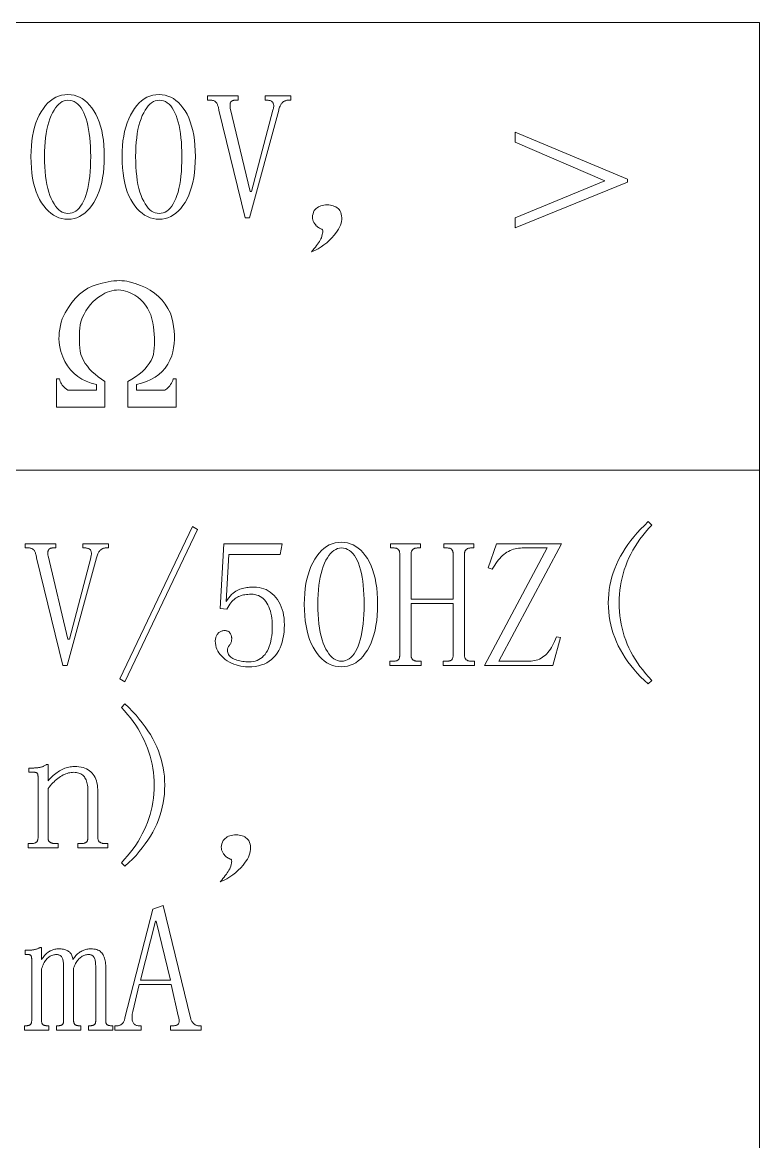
# Model space of a CAD drawing. Extents: x 1 to 297, y 1 to 210.
# Drawn here: x 210.45 to 219.32, y 43.04 to 56.51 of the extents above; entities that cross this region are included whole.
import ezdxf

# ---------------------------------------------------------------- set-up
doc = ezdxf.new("R2010")
doc.units = 0

msp = doc.modelspace()

# ---------------------------------------------------------------- linework, layer by layer
at = {"color": 7, "lineweight": 13}
for p, q in [((1.306, 56.508), (219.321, 56.508)), ((219.321, 56.508), (219.321, 29.565)), ((1.306, 51.119), (219.321, 51.119))]:
    msp.add_line(p, q, dxfattribs=at)
for points in [[(210.995, 54.139), (210.958, 54.141), (210.922, 54.147), (210.887, 54.157), (210.854, 54.171), (210.821, 54.188), (210.79, 54.21), (210.76, 54.236), (210.731, 54.265), (210.704, 54.299), (210.678, 54.336), (210.653, 54.377), (210.631, 54.422), (210.612, 54.469), (210.595, 54.52), (210.581, 54.574), (210.57, 54.631), (210.561, 54.692), (210.554, 54.756), (210.55, 54.823), (210.549, 54.893), (210.55, 54.959), (210.554, 55.022), (210.56, 55.082), (210.569, 55.14), (210.58, 55.196), (210.594, 55.248), (210.61, 55.298), (210.629, 55.346), (210.65, 55.391), (210.673, 55.433), (210.699, 55.473), (210.726, 55.507), (210.754, 55.538), (210.784, 55.565), (210.816, 55.588), (210.849, 55.606), (210.883, 55.621), (210.919, 55.631), (210.956, 55.637), (210.995, 55.639), (211.032, 55.637), (211.068, 55.631), (211.102, 55.621), (211.135, 55.608), (211.167, 55.59), (211.198, 55.568), (211.227, 55.543), (211.255, 55.513), (211.282, 55.479), (211.308, 55.442), (211.331, 55.401), (211.352, 55.357), (211.371, 55.31), (211.387, 55.26), (211.401, 55.206), (211.412, 55.15), (211.421, 55.09), (211.427, 55.028), (211.431, 54.962), (211.432, 54.893), (211.431, 54.825), (211.427, 54.759), (211.421, 54.696), (211.412, 54.636), (211.401, 54.58), (211.387, 54.526), (211.371, 54.475), (211.352, 54.427), (211.331, 54.382), (211.308, 54.341), (211.282, 54.302), (211.255, 54.268), (211.227, 54.238), (211.198, 54.212), (211.167, 54.19), (211.135, 54.171), (211.102, 54.157), (211.068, 54.147), (211.032, 54.141)], [(212.092, 54.139), (212.055, 54.141), (212.019, 54.147), (211.984, 54.157), (211.951, 54.171), (211.918, 54.188), (211.887, 54.21), (211.857, 54.236), (211.829, 54.265), (211.801, 54.299), (211.775, 54.336), (211.75, 54.377), (211.728, 54.422), (211.709, 54.469), (211.692, 54.52), (211.678, 54.574), (211.667, 54.631), (211.658, 54.692), (211.651, 54.756), (211.647, 54.823), (211.646, 54.893), (211.647, 54.959), (211.651, 55.022), (211.657, 55.082), (211.666, 55.14), (211.677, 55.196), (211.691, 55.248), (211.707, 55.298), (211.726, 55.346), (211.747, 55.391), (211.77, 55.433), (211.796, 55.473), (211.823, 55.507), (211.852, 55.538), (211.882, 55.565), (211.913, 55.588), (211.946, 55.606), (211.98, 55.621), (212.016, 55.631), (212.053, 55.637), (212.092, 55.639), (212.129, 55.637), (212.165, 55.631), (212.199, 55.621), (212.232, 55.608), (212.264, 55.59), (212.295, 55.568), (212.324, 55.543), (212.352, 55.513), (212.379, 55.479), (212.405, 55.442), (212.428, 55.401), (212.449, 55.357), (212.468, 55.31), (212.484, 55.26), (212.498, 55.206), (212.509, 55.15), (212.518, 55.09), (212.524, 55.028), (212.528, 54.962), (212.529, 54.893), (212.528, 54.825), (212.524, 54.759), (212.518, 54.696), (212.509, 54.636), (212.498, 54.58), (212.484, 54.526), (212.468, 54.475), (212.449, 54.427), (212.428, 54.382), (212.405, 54.341), (212.379, 54.302), (212.352, 54.268), (212.324, 54.238), (212.295, 54.212), (212.264, 54.19), (212.232, 54.171), (212.199, 54.157), (212.165, 54.147), (212.129, 54.141)], [(210.995, 55.571), (210.971, 55.569), (210.948, 55.563), (210.926, 55.554), (210.905, 55.541), (210.884, 55.525), (210.865, 55.504), (210.846, 55.48), (210.827, 55.453), (210.81, 55.421), (210.793, 55.386), (210.778, 55.348), (210.764, 55.308), (210.752, 55.265), (210.741, 55.219), (210.732, 55.171), (210.725, 55.12), (210.719, 55.067), (210.715, 55.012), (210.713, 54.954), (210.712, 54.893), (210.713, 54.83), (210.715, 54.769), (210.719, 54.711), (210.725, 54.656), (210.732, 54.604), (210.741, 54.555), (210.752, 54.509), (210.764, 54.466), (210.778, 54.425), (210.793, 54.388), (210.81, 54.354), (210.827, 54.323), (210.846, 54.296), (210.865, 54.273), (210.884, 54.253), (210.905, 54.237), (210.926, 54.224), (210.948, 54.215), (210.971, 54.21), (210.995, 54.208), (211.02, 54.21), (211.044, 54.215), (211.067, 54.224), (211.089, 54.237), (211.109, 54.253), (211.129, 54.273), (211.147, 54.296), (211.165, 54.323), (211.181, 54.354), (211.196, 54.388), (211.21, 54.425), (211.222, 54.466), (211.233, 54.509), (211.243, 54.555), (211.251, 54.604), (211.257, 54.656), (211.262, 54.711), (211.266, 54.769), (211.268, 54.83), (211.269, 54.893), (211.268, 54.954), (211.266, 55.012), (211.263, 55.067), (211.258, 55.12), (211.252, 55.171), (211.244, 55.219), (211.235, 55.265), (211.225, 55.308), (211.214, 55.348), (211.2, 55.386), (211.186, 55.421), (211.17, 55.453), (211.153, 55.48), (211.135, 55.504), (211.115, 55.525), (211.093, 55.541), (211.071, 55.554), (211.047, 55.563), (211.021, 55.569)], [(212.092, 55.571), (212.068, 55.569), (212.045, 55.563), (212.023, 55.554), (212.002, 55.541), (211.982, 55.525), (211.962, 55.504), (211.943, 55.48), (211.925, 55.453), (211.907, 55.421), (211.89, 55.386), (211.875, 55.348), (211.861, 55.308), (211.849, 55.265), (211.838, 55.219), (211.829, 55.171), (211.822, 55.12), (211.816, 55.067), (211.812, 55.012), (211.81, 54.954), (211.809, 54.893), (211.81, 54.83), (211.812, 54.769), (211.816, 54.711), (211.822, 54.656), (211.829, 54.604), (211.838, 54.555), (211.849, 54.509), (211.861, 54.466), (211.875, 54.425), (211.89, 54.388), (211.907, 54.354), (211.925, 54.323), (211.943, 54.296), (211.962, 54.273), (211.982, 54.253), (212.002, 54.237), (212.023, 54.224), (212.045, 54.215), (212.068, 54.21), (212.092, 54.208), (212.117, 54.21), (212.141, 54.215), (212.164, 54.224), (212.186, 54.237), (212.207, 54.253), (212.226, 54.273), (212.245, 54.296), (212.262, 54.323), (212.278, 54.354), (212.293, 54.388), (212.307, 54.425), (212.32, 54.466), (212.33, 54.509), (212.34, 54.555), (212.348, 54.604), (212.355, 54.656), (212.36, 54.711), (212.363, 54.769), (212.365, 54.83), (212.366, 54.893), (212.365, 54.954), (212.363, 55.012), (212.36, 55.067), (212.355, 55.12), (212.349, 55.171), (212.341, 55.219), (212.333, 55.265), (212.322, 55.308), (212.311, 55.348), (212.298, 55.386), (212.283, 55.421), (212.267, 55.453), (212.25, 55.48), (212.232, 55.504), (212.212, 55.525), (212.191, 55.541), (212.168, 55.554), (212.144, 55.563), (212.119, 55.569)], [(213.369, 55.571), (213.369, 55.622), (213.678, 55.622), (213.678, 55.571), (213.643, 55.571), (213.637, 55.57), (213.63, 55.57), (213.623, 55.568), (213.617, 55.566), (213.61, 55.564), (213.604, 55.561), (213.597, 55.558), (213.591, 55.554), (213.585, 55.55), (213.579, 55.545), (213.573, 55.539), (213.568, 55.533), (213.562, 55.526), (213.557, 55.517), (213.552, 55.508), (213.548, 55.499), (213.543, 55.488), (213.539, 55.476), (213.535, 55.464), (213.532, 55.451), (213.18, 54.156), (213.129, 54.156), (212.812, 55.451), (212.81, 55.462), (212.808, 55.473), (212.806, 55.484), (212.803, 55.494), (212.8, 55.503), (212.797, 55.512), (212.794, 55.52), (212.79, 55.527), (212.786, 55.534), (212.782, 55.541), (212.777, 55.546), (212.772, 55.551), (212.767, 55.556), (212.761, 55.56), (212.755, 55.563), (212.748, 55.566), (212.741, 55.568), (212.734, 55.569), (212.726, 55.57), (212.718, 55.571), (212.675, 55.571), (212.675, 55.622), (213.043, 55.622), (213.043, 55.571), (213.009, 55.571), (213.001, 55.57), (212.993, 55.57), (212.986, 55.568), (212.98, 55.566), (212.974, 55.564), (212.968, 55.561), (212.964, 55.558), (212.96, 55.554), (212.956, 55.55), (212.953, 55.545), (212.951, 55.54), (212.949, 55.534), (212.948, 55.528), (212.946, 55.522), (212.946, 55.515), (212.946, 55.508), (212.946, 55.5), (212.946, 55.493), (212.948, 55.485), (212.949, 55.476), (213.189, 54.473), (213.206, 54.473), (213.463, 55.451), (213.466, 55.462), (213.469, 55.473), (213.471, 55.484), (213.472, 55.494), (213.472, 55.503), (213.472, 55.512), (213.471, 55.52), (213.469, 55.527), (213.466, 55.534), (213.463, 55.541), (213.46, 55.546), (213.455, 55.551), (213.45, 55.556), (213.444, 55.56), (213.438, 55.563), (213.43, 55.566), (213.423, 55.568), (213.414, 55.569), (213.405, 55.57), (213.395, 55.571)], [(216.378, 55.185), (217.732, 54.619), (217.732, 54.585), (216.378, 54.036), (216.378, 54.156), (217.458, 54.602), (216.378, 55.065)], [(213.96, 54.242), (213.971, 54.255), (213.983, 54.267), (213.996, 54.277), (214.01, 54.286), (214.025, 54.293), (214.041, 54.3), (214.058, 54.304), (214.076, 54.308), (214.095, 54.31), (214.115, 54.311), (214.135, 54.31), (214.154, 54.308), (214.172, 54.304), (214.189, 54.3), (214.205, 54.293), (214.22, 54.286), (214.234, 54.277), (214.246, 54.267), (214.258, 54.255), (214.269, 54.242), (214.278, 54.221), (214.285, 54.2), (214.289, 54.179), (214.291, 54.157), (214.29, 54.135), (214.288, 54.112), (214.282, 54.09), (214.275, 54.066), (214.264, 54.043), (214.252, 54.019), (214.227, 53.982), (214.2, 53.948), (214.172, 53.915), (214.142, 53.885), (214.11, 53.856), (214.077, 53.83), (214.042, 53.806), (214.005, 53.783), (213.966, 53.763), (213.926, 53.745), (213.943, 53.765), (213.958, 53.785), (213.973, 53.803), (213.987, 53.822), (213.999, 53.839), (214.011, 53.856), (214.021, 53.872), (214.03, 53.887), (214.039, 53.902), (214.046, 53.916), (214.052, 53.936), (214.057, 53.953), (214.061, 53.969), (214.063, 53.982), (214.063, 53.993), (214.063, 54.003), (214.061, 54.01), (214.057, 54.015), (214.052, 54.018), (214.046, 54.019), (214.033, 54.026), (214.021, 54.032), (214.011, 54.038), (214.002, 54.044), (213.995, 54.049), (213.989, 54.054), (213.984, 54.059), (213.98, 54.063), (213.978, 54.067), (213.978, 54.071), (213.965, 54.085), (213.955, 54.099), (213.947, 54.115), (213.942, 54.131), (213.939, 54.148), (213.939, 54.165), (213.94, 54.183), (213.945, 54.202), (213.951, 54.222)], [(211.406, 53.368), (211.443, 53.377), (211.48, 53.385), (211.515, 53.391), (211.549, 53.395), (211.582, 53.398), (211.614, 53.399), (211.645, 53.398), (211.675, 53.395), (211.704, 53.391), (211.732, 53.385), (211.802, 53.366), (211.867, 53.342), (211.928, 53.315), (211.984, 53.283), (212.036, 53.248), (212.084, 53.208), (212.127, 53.164), (212.165, 53.116), (212.199, 53.064), (212.229, 53.008), (212.245, 52.953), (212.257, 52.899), (212.267, 52.846), (212.273, 52.794), (212.276, 52.742), (212.276, 52.691), (212.273, 52.641), (212.267, 52.591), (212.258, 52.542), (212.246, 52.493), (212.223, 52.441), (212.196, 52.392), (212.164, 52.347), (212.128, 52.307), (212.088, 52.271), (212.043, 52.238), (211.993, 52.21), (211.939, 52.186), (211.881, 52.166), (211.818, 52.151), (211.818, 52.082), (212.16, 52.082), (212.174, 52.09), (212.187, 52.098), (212.199, 52.109), (212.21, 52.12), (212.22, 52.133), (212.23, 52.148), (212.24, 52.164), (212.248, 52.181), (212.256, 52.199), (212.263, 52.219), (212.298, 52.219), (212.298, 51.876), (211.715, 51.876), (211.715, 52.185), (211.764, 52.213), (211.809, 52.242), (211.851, 52.272), (211.888, 52.303), (211.92, 52.335), (211.949, 52.368), (211.974, 52.402), (211.995, 52.437), (212.011, 52.473), (212.023, 52.511), (212.029, 52.549), (212.034, 52.588), (212.036, 52.628), (212.037, 52.67), (212.036, 52.712), (212.034, 52.755), (212.029, 52.8), (212.023, 52.845), (212.016, 52.892), (212.006, 52.939), (211.991, 52.986), (211.973, 53.029), (211.951, 53.069), (211.927, 53.106), (211.899, 53.141), (211.868, 53.172), (211.835, 53.2), (211.798, 53.224), (211.758, 53.246), (211.715, 53.265), (211.687, 53.274), (211.66, 53.281), (211.632, 53.285), (211.605, 53.287), (211.578, 53.286), (211.55, 53.283), (211.523, 53.278), (211.495, 53.27), (211.468, 53.26), (211.44, 53.248), (211.401, 53.226), (211.363, 53.201), (211.328, 53.174), (211.295, 53.143), (211.265, 53.111), (211.237, 53.075), (211.211, 53.037), (211.188, 52.995), (211.167, 52.951), (211.149, 52.905), (211.143, 52.867), (211.138, 52.829), (211.135, 52.79), (211.133, 52.751), (211.132, 52.712), (211.133, 52.672), (211.135, 52.632), (211.138, 52.592), (211.143, 52.552), (211.149, 52.511), (211.164, 52.473), (211.183, 52.437), (211.204, 52.402), (211.229, 52.368), (211.256, 52.335), (211.287, 52.303), (211.321, 52.272), (211.357, 52.242), (211.397, 52.213), (211.44, 52.185), (211.44, 51.876), (210.858, 51.876), (210.858, 52.219), (210.892, 52.219), (210.896, 52.202), (210.902, 52.186), (210.908, 52.171), (210.917, 52.156), (210.926, 52.142), (210.937, 52.129), (210.949, 52.116), (210.963, 52.104), (210.978, 52.093), (210.995, 52.082), (211.338, 52.082), (211.338, 52.151), (211.275, 52.167), (211.216, 52.188), (211.162, 52.215), (211.113, 52.247), (211.068, 52.283), (211.027, 52.325), (210.991, 52.373), (210.959, 52.425), (210.932, 52.482), (210.909, 52.545), (210.9, 52.583), (210.893, 52.621), (210.889, 52.66), (210.887, 52.698), (210.888, 52.738), (210.891, 52.777), (210.896, 52.817), (210.904, 52.858), (210.914, 52.898), (210.926, 52.939), (210.962, 53.011), (211, 53.077), (211.041, 53.136), (211.085, 53.189), (211.132, 53.235), (211.181, 53.274), (211.233, 53.308), (211.288, 53.334), (211.346, 53.354)], [(211.68, 48.571), (211.62, 48.605), (212.495, 50.439), (212.555, 50.405)], [(218.023, 50.456), (217.985, 50.415), (217.948, 50.373), (217.914, 50.33), (217.881, 50.287), (217.851, 50.243), (217.822, 50.199), (217.796, 50.154), (217.771, 50.108), (217.748, 50.062), (217.728, 50.015), (217.709, 49.967), (217.692, 49.92), (217.677, 49.872), (217.665, 49.823), (217.654, 49.774), (217.645, 49.724), (217.638, 49.674), (217.633, 49.624), (217.63, 49.573), (217.629, 49.522), (217.63, 49.469), (217.633, 49.417), (217.638, 49.366), (217.645, 49.315), (217.654, 49.265), (217.665, 49.215), (217.677, 49.167), (217.692, 49.119), (217.709, 49.071), (217.728, 49.025), (217.748, 48.979), (217.771, 48.933), (217.796, 48.888), (217.822, 48.844), (217.851, 48.8), (217.881, 48.756), (217.914, 48.713), (217.948, 48.671), (217.985, 48.629), (218.023, 48.588), (217.98, 48.545), (217.934, 48.588), (217.889, 48.632), (217.847, 48.676), (217.808, 48.721), (217.77, 48.767), (217.736, 48.813), (217.703, 48.86), (217.673, 48.907), (217.646, 48.955), (217.62, 49.003), (217.598, 49.053), (217.577, 49.102), (217.559, 49.153), (217.544, 49.204), (217.53, 49.255), (217.52, 49.307), (217.511, 49.36), (217.505, 49.413), (217.502, 49.467), (217.5, 49.522), (217.502, 49.575), (217.505, 49.627), (217.511, 49.68), (217.52, 49.731), (217.53, 49.782), (217.544, 49.833), (217.559, 49.883), (217.577, 49.933), (217.598, 49.983), (217.62, 50.032), (217.646, 50.081), (217.673, 50.129), (217.703, 50.177), (217.736, 50.224), (217.77, 50.271), (217.808, 50.317), (217.847, 50.363), (217.889, 50.409), (217.934, 50.454), (217.98, 50.499)], [(214.286, 48.751), (214.249, 48.753), (214.213, 48.758), (214.178, 48.768), (214.145, 48.782), (214.113, 48.8), (214.081, 48.822), (214.052, 48.847), (214.023, 48.877), (213.995, 48.91), (213.969, 48.948), (213.945, 48.989), (213.923, 49.033), (213.903, 49.081), (213.887, 49.131), (213.873, 49.186), (213.861, 49.243), (213.852, 49.304), (213.846, 49.367), (213.842, 49.434), (213.84, 49.505), (213.842, 49.57), (213.845, 49.633), (213.852, 49.694), (213.86, 49.752), (213.872, 49.807), (213.885, 49.86), (213.901, 49.91), (213.92, 49.957), (213.941, 50.002), (213.965, 50.045), (213.99, 50.084), (214.017, 50.119), (214.046, 50.15), (214.076, 50.177), (214.107, 50.199), (214.14, 50.218), (214.174, 50.232), (214.21, 50.242), (214.247, 50.249), (214.286, 50.251), (214.323, 50.249), (214.359, 50.243), (214.394, 50.233), (214.427, 50.219), (214.459, 50.201), (214.489, 50.18), (214.519, 50.154), (214.547, 50.124), (214.574, 50.091), (214.599, 50.053), (214.623, 50.012), (214.644, 49.968), (214.662, 49.921), (214.679, 49.871), (214.692, 49.818), (214.703, 49.761), (214.712, 49.702), (214.718, 49.639), (214.722, 49.574), (214.723, 49.505), (214.722, 49.436), (214.718, 49.37), (214.712, 49.307), (214.703, 49.248), (214.692, 49.191), (214.679, 49.137), (214.662, 49.086), (214.644, 49.039), (214.623, 48.994), (214.599, 48.952), (214.574, 48.914), (214.547, 48.879), (214.519, 48.849), (214.489, 48.823), (214.459, 48.801), (214.427, 48.783), (214.394, 48.769), (214.359, 48.759), (214.323, 48.753)], [(211.175, 50.182), (211.175, 50.233), (211.483, 50.233), (211.483, 50.182), (211.449, 50.182), (211.442, 50.182), (211.436, 50.181), (211.429, 50.18), (211.422, 50.178), (211.416, 50.176), (211.409, 50.173), (211.403, 50.169), (211.397, 50.166), (211.391, 50.161), (211.385, 50.156), (211.379, 50.151), (211.373, 50.144), (211.368, 50.137), (211.363, 50.129), (211.358, 50.12), (211.353, 50.11), (211.349, 50.099), (211.345, 50.088), (211.341, 50.075), (211.338, 50.062), (210.986, 48.768), (210.935, 48.768), (210.618, 50.062), (210.616, 50.074), (210.614, 50.085), (210.611, 50.095), (210.609, 50.105), (210.606, 50.115), (210.603, 50.123), (210.599, 50.131), (210.596, 50.139), (210.592, 50.146), (210.588, 50.152), (210.583, 50.158), (210.578, 50.163), (210.573, 50.167), (210.567, 50.171), (210.561, 50.174), (210.554, 50.177), (210.547, 50.179), (210.54, 50.181), (210.532, 50.182), (210.523, 50.182), (210.48, 50.182), (210.48, 50.233), (210.849, 50.233), (210.849, 50.182), (210.815, 50.182), (210.806, 50.182), (210.799, 50.181), (210.792, 50.18), (210.785, 50.178), (210.779, 50.176), (210.774, 50.173), (210.769, 50.169), (210.765, 50.166), (210.762, 50.161), (210.759, 50.156), (210.757, 50.151), (210.755, 50.145), (210.753, 50.139), (210.752, 50.133), (210.752, 50.126), (210.751, 50.119), (210.752, 50.112), (210.752, 50.104), (210.753, 50.096), (210.755, 50.088), (210.995, 49.085), (211.012, 49.085), (211.269, 50.062), (211.272, 50.074), (211.275, 50.085), (211.276, 50.095), (211.277, 50.105), (211.278, 50.115), (211.277, 50.123), (211.276, 50.131), (211.275, 50.139), (211.272, 50.146), (211.269, 50.152), (211.265, 50.158), (211.261, 50.163), (211.256, 50.167), (211.25, 50.171), (211.243, 50.174), (211.236, 50.177), (211.228, 50.179), (211.22, 50.181), (211.21, 50.182), (211.2, 50.182)], [(213.232, 49.711), (213.264, 49.709), (213.295, 49.706), (213.324, 49.699), (213.353, 49.691), (213.38, 49.68), (213.406, 49.666), (213.43, 49.65), (213.454, 49.631), (213.476, 49.61), (213.498, 49.586), (213.517, 49.561), (213.535, 49.533), (213.55, 49.504), (213.563, 49.474), (213.575, 49.442), (213.584, 49.408), (213.591, 49.372), (213.596, 49.335), (213.599, 49.297), (213.6, 49.256), (213.599, 49.211), (213.596, 49.167), (213.591, 49.126), (213.583, 49.086), (213.574, 49.048), (213.562, 49.013), (213.548, 48.978), (213.532, 48.946), (213.514, 48.916), (213.493, 48.888), (213.471, 48.862), (213.446, 48.838), (213.419, 48.818), (213.389, 48.8), (213.357, 48.785), (213.323, 48.773), (213.287, 48.763), (213.248, 48.756), (213.207, 48.752), (213.163, 48.751), (213.133, 48.751), (213.103, 48.754), (213.074, 48.759), (213.045, 48.765), (213.018, 48.773), (212.991, 48.783), (212.964, 48.795), (212.938, 48.808), (212.913, 48.823), (212.889, 48.841), (212.866, 48.859), (212.846, 48.878), (212.828, 48.898), (212.812, 48.919), (212.799, 48.94), (212.788, 48.962), (212.78, 48.985), (212.774, 49.009), (212.77, 49.034), (212.769, 49.059), (212.769, 49.069), (212.77, 49.079), (212.772, 49.089), (212.774, 49.098), (212.777, 49.107), (212.78, 49.116), (212.784, 49.125), (212.788, 49.133), (212.793, 49.141), (212.799, 49.149), (212.805, 49.156), (212.812, 49.163), (212.819, 49.169), (212.826, 49.174), (212.834, 49.178), (212.843, 49.182), (212.852, 49.184), (212.861, 49.186), (212.87, 49.187), (212.88, 49.188), (212.89, 49.187), (212.9, 49.186), (212.908, 49.185), (212.916, 49.182), (212.923, 49.179), (212.93, 49.175), (212.936, 49.171), (212.941, 49.166), (212.945, 49.16), (212.949, 49.153), (212.952, 49.147), (212.955, 49.14), (212.958, 49.134), (212.96, 49.127), (212.962, 49.121), (212.963, 49.115), (212.965, 49.11), (212.965, 49.104), (212.966, 49.099), (212.966, 49.093), (212.966, 49.083), (212.965, 49.074), (212.964, 49.064), (212.962, 49.056), (212.96, 49.047), (212.957, 49.039), (212.954, 49.032), (212.95, 49.025), (212.945, 49.018), (212.94, 49.012), (212.936, 49.006), (212.931, 49), (212.927, 48.994), (212.924, 48.987), (212.921, 48.981), (212.919, 48.974), (212.917, 48.968), (212.916, 48.961), (212.915, 48.955), (212.915, 48.948), (212.916, 48.934), (212.918, 48.922), (212.922, 48.91), (212.928, 48.898), (212.935, 48.888), (212.944, 48.878), (212.955, 48.869), (212.967, 48.86), (212.981, 48.852), (212.996, 48.845), (213.013, 48.838), (213.029, 48.833), (213.046, 48.827), (213.063, 48.823), (213.081, 48.819), (213.099, 48.816), (213.116, 48.814), (213.135, 48.812), (213.153, 48.811), (213.172, 48.811), (213.199, 48.812), (213.224, 48.815), (213.248, 48.821), (213.271, 48.828), (213.293, 48.838), (213.313, 48.851), (213.332, 48.865), (213.35, 48.882), (213.367, 48.901), (213.382, 48.922), (213.396, 48.945), (213.408, 48.97), (213.419, 48.997), (213.429, 49.026), (213.437, 49.057), (213.443, 49.09), (213.448, 49.124), (213.452, 49.161), (213.454, 49.199), (213.455, 49.239), (213.454, 49.273), (213.452, 49.305), (213.449, 49.336), (213.444, 49.366), (213.439, 49.395), (213.432, 49.422), (213.423, 49.448), (213.414, 49.472), (213.403, 49.496), (213.39, 49.518), (213.377, 49.538), (213.362, 49.556), (213.346, 49.572), (213.329, 49.586), (213.31, 49.598), (213.29, 49.608), (213.269, 49.615), (213.246, 49.621), (213.223, 49.624), (213.198, 49.625), (213.179, 49.625), (213.161, 49.623), (213.143, 49.622), (213.126, 49.619), (213.11, 49.616), (213.094, 49.613), (213.078, 49.608), (213.063, 49.603), (213.049, 49.597), (213.035, 49.591), (213.021, 49.583), (213.008, 49.574), (212.994, 49.563), (212.981, 49.551), (212.968, 49.537), (212.956, 49.522), (212.943, 49.505), (212.931, 49.486), (212.918, 49.466), (212.906, 49.445), (212.829, 49.453), (212.872, 50.233), (213.575, 50.233), (213.549, 50.105), (212.932, 50.105), (212.898, 49.539), (212.915, 49.562), (212.932, 49.583), (212.949, 49.603), (212.965, 49.62), (212.982, 49.636), (212.999, 49.649), (213.016, 49.661), (213.032, 49.671), (213.048, 49.679), (213.065, 49.685), (213.081, 49.69), (213.098, 49.694), (213.114, 49.698), (213.131, 49.701), (213.147, 49.704), (213.164, 49.706), (213.181, 49.708), (213.198, 49.71), (213.215, 49.71)], [(214.286, 50.182), (214.263, 50.18), (214.24, 50.175), (214.218, 50.165), (214.196, 50.153), (214.176, 50.136), (214.156, 50.116), (214.137, 50.092), (214.119, 50.064), (214.101, 50.033), (214.085, 49.998), (214.069, 49.96), (214.055, 49.919), (214.043, 49.876), (214.033, 49.83), (214.024, 49.782), (214.016, 49.732), (214.011, 49.679), (214.007, 49.623), (214.004, 49.565), (214.003, 49.505), (214.004, 49.441), (214.007, 49.38), (214.011, 49.323), (214.016, 49.268), (214.024, 49.216), (214.033, 49.166), (214.043, 49.12), (214.055, 49.077), (214.069, 49.037), (214.085, 48.999), (214.101, 48.965), (214.119, 48.934), (214.137, 48.907), (214.156, 48.884), (214.176, 48.864), (214.196, 48.848), (214.218, 48.835), (214.24, 48.826), (214.263, 48.821), (214.286, 48.819), (214.311, 48.821), (214.335, 48.826), (214.358, 48.835), (214.38, 48.848), (214.401, 48.864), (214.42, 48.884), (214.439, 48.907), (214.456, 48.934), (214.472, 48.965), (214.488, 48.999), (214.501, 49.037), (214.514, 49.077), (214.525, 49.12), (214.534, 49.166), (214.542, 49.216), (214.549, 49.268), (214.554, 49.323), (214.558, 49.38), (214.56, 49.441), (214.56, 49.505), (214.56, 49.565), (214.558, 49.623), (214.554, 49.679), (214.549, 49.732), (214.543, 49.782), (214.536, 49.83), (214.527, 49.876), (214.517, 49.919), (214.505, 49.96), (214.492, 49.998), (214.477, 50.033), (214.462, 50.064), (214.445, 50.092), (214.426, 50.116), (214.406, 50.136), (214.385, 50.153), (214.362, 50.165), (214.338, 50.175), (214.313, 50.18)], [(215.769, 48.888), (215.769, 48.881), (215.77, 48.875), (215.771, 48.869), (215.772, 48.863), (215.774, 48.858), (215.777, 48.853), (215.78, 48.848), (215.783, 48.844), (215.786, 48.84), (215.79, 48.836), (215.795, 48.833), (215.8, 48.83), (215.804, 48.828), (215.81, 48.825), (215.815, 48.823), (215.821, 48.822), (215.827, 48.821), (215.833, 48.82), (215.839, 48.819), (215.846, 48.819), (215.889, 48.819), (215.889, 48.768), (215.512, 48.768), (215.512, 48.819), (215.555, 48.819), (215.563, 48.819), (215.571, 48.82), (215.578, 48.821), (215.585, 48.822), (215.591, 48.823), (215.597, 48.825), (215.602, 48.828), (215.607, 48.83), (215.611, 48.833), (215.615, 48.836), (215.618, 48.84), (215.621, 48.844), (215.624, 48.848), (215.626, 48.853), (215.628, 48.858), (215.629, 48.863), (215.63, 48.869), (215.631, 48.875), (215.632, 48.881), (215.632, 48.888), (215.632, 49.513), (215.126, 49.513), (215.126, 48.888), (215.126, 48.881), (215.127, 48.875), (215.128, 48.869), (215.13, 48.863), (215.132, 48.858), (215.134, 48.853), (215.137, 48.848), (215.14, 48.844), (215.144, 48.84), (215.148, 48.836), (215.152, 48.833), (215.157, 48.83), (215.162, 48.828), (215.167, 48.825), (215.172, 48.823), (215.178, 48.822), (215.184, 48.821), (215.19, 48.82), (215.197, 48.819), (215.203, 48.819), (215.246, 48.819), (215.246, 48.768), (214.869, 48.768), (214.869, 48.819), (214.912, 48.819), (214.92, 48.819), (214.928, 48.82), (214.935, 48.821), (214.942, 48.822), (214.948, 48.823), (214.954, 48.825), (214.959, 48.828), (214.964, 48.83), (214.968, 48.833), (214.972, 48.836), (214.975, 48.84), (214.978, 48.844), (214.981, 48.848), (214.983, 48.853), (214.985, 48.858), (214.986, 48.863), (214.988, 48.869), (214.988, 48.875), (214.989, 48.881), (214.989, 48.888), (214.989, 50.113), (214.989, 50.12), (214.988, 50.126), (214.988, 50.132), (214.986, 50.138), (214.985, 50.143), (214.983, 50.148), (214.981, 50.153), (214.978, 50.157), (214.975, 50.161), (214.972, 50.165), (214.968, 50.168), (214.964, 50.171), (214.959, 50.174), (214.954, 50.176), (214.948, 50.178), (214.942, 50.179), (214.935, 50.18), (214.928, 50.181), (214.92, 50.182), (214.912, 50.182), (214.878, 50.182), (214.878, 50.233), (215.238, 50.233), (215.238, 50.182), (215.203, 50.182), (215.197, 50.182), (215.19, 50.181), (215.184, 50.18), (215.178, 50.179), (215.172, 50.178), (215.167, 50.176), (215.162, 50.174), (215.157, 50.171), (215.152, 50.168), (215.148, 50.165), (215.144, 50.161), (215.14, 50.157), (215.137, 50.153), (215.134, 50.148), (215.132, 50.143), (215.13, 50.138), (215.128, 50.132), (215.127, 50.126), (215.126, 50.12), (215.126, 50.113), (215.126, 49.565), (215.632, 49.565), (215.632, 50.113), (215.632, 50.12), (215.631, 50.126), (215.63, 50.132), (215.629, 50.138), (215.628, 50.143), (215.626, 50.148), (215.624, 50.153), (215.621, 50.157), (215.618, 50.161), (215.615, 50.165), (215.611, 50.168), (215.607, 50.171), (215.602, 50.174), (215.597, 50.176), (215.591, 50.178), (215.585, 50.179), (215.578, 50.18), (215.571, 50.181), (215.563, 50.182), (215.555, 50.182), (215.52, 50.182), (215.52, 50.233), (215.88, 50.233), (215.88, 50.182), (215.846, 50.182), (215.839, 50.182), (215.833, 50.181), (215.827, 50.18), (215.821, 50.179), (215.815, 50.178), (215.81, 50.176), (215.804, 50.174), (215.8, 50.171), (215.795, 50.168), (215.79, 50.165), (215.786, 50.161), (215.783, 50.157), (215.78, 50.153), (215.777, 50.148), (215.774, 50.143), (215.772, 50.138), (215.771, 50.132), (215.77, 50.126), (215.769, 50.12), (215.769, 50.113)], [(216.549, 48.819), (216.571, 48.82), (216.592, 48.822), (216.613, 48.826), (216.633, 48.831), (216.653, 48.837), (216.672, 48.845), (216.69, 48.855), (216.708, 48.866), (216.725, 48.878), (216.742, 48.892), (216.758, 48.907), (216.773, 48.924), (216.788, 48.942), (216.802, 48.962), (216.816, 48.983), (216.829, 49.006), (216.841, 49.03), (216.853, 49.055), (216.864, 49.082), (216.875, 49.111), (216.926, 49.102), (216.832, 48.768), (216.009, 48.768), (216.763, 50.182), (216.463, 50.182), (216.441, 50.181), (216.42, 50.179), (216.398, 50.176), (216.378, 50.172), (216.357, 50.166), (216.337, 50.159), (216.318, 50.151), (216.299, 50.141), (216.28, 50.13), (216.262, 50.118), (216.244, 50.104), (216.227, 50.089), (216.21, 50.073), (216.193, 50.056), (216.177, 50.037), (216.162, 50.017), (216.146, 49.996), (216.132, 49.974), (216.117, 49.95), (216.103, 49.925), (216.052, 49.942), (216.155, 50.233), (216.935, 50.233), (216.18, 48.819)], [(211.638, 48.262), (211.68, 48.305), (211.727, 48.26), (211.772, 48.215), (211.814, 48.169), (211.853, 48.123), (211.89, 48.077), (211.925, 48.03), (211.958, 47.982), (211.988, 47.935), (212.015, 47.886), (212.04, 47.838), (212.063, 47.789), (212.084, 47.739), (212.102, 47.689), (212.117, 47.639), (212.13, 47.588), (212.141, 47.537), (212.15, 47.485), (212.156, 47.433), (212.159, 47.381), (212.16, 47.328), (212.159, 47.273), (212.156, 47.219), (212.15, 47.166), (212.141, 47.113), (212.13, 47.061), (212.117, 47.009), (212.102, 46.958), (212.084, 46.908), (212.063, 46.858), (212.04, 46.809), (212.015, 46.761), (211.988, 46.713), (211.958, 46.665), (211.925, 46.619), (211.89, 46.572), (211.853, 46.527), (211.814, 46.482), (211.772, 46.437), (211.727, 46.394), (211.68, 46.351), (211.638, 46.393), (211.676, 46.435), (211.713, 46.477), (211.747, 46.519), (211.78, 46.562), (211.81, 46.606), (211.839, 46.65), (211.865, 46.694), (211.89, 46.739), (211.913, 46.785), (211.933, 46.831), (211.952, 46.877), (211.969, 46.925), (211.984, 46.973), (211.996, 47.021), (212.007, 47.071), (212.016, 47.121), (212.023, 47.171), (212.028, 47.223), (212.031, 47.275), (212.032, 47.328), (212.031, 47.379), (212.028, 47.43), (212.023, 47.48), (212.016, 47.53), (212.007, 47.579), (211.996, 47.629), (211.984, 47.677), (211.969, 47.725), (211.952, 47.773), (211.933, 47.821), (211.913, 47.867), (211.89, 47.914), (211.865, 47.959), (211.839, 48.004), (211.81, 48.049), (211.78, 48.093), (211.747, 48.136), (211.713, 48.179), (211.676, 48.221)], [(210.515, 46.573), (210.515, 46.625), (210.558, 46.625), (210.566, 46.625), (210.574, 46.626), (210.581, 46.626), (210.588, 46.628), (210.594, 46.629), (210.6, 46.631), (210.605, 46.633), (210.61, 46.636), (210.614, 46.639), (210.618, 46.642), (210.621, 46.646), (210.624, 46.65), (210.626, 46.654), (210.629, 46.658), (210.63, 46.663), (210.632, 46.669), (210.633, 46.674), (210.634, 46.68), (210.635, 46.687), (210.635, 46.693), (210.635, 47.431), (210.635, 47.436), (210.634, 47.44), (210.634, 47.445), (210.633, 47.449), (210.633, 47.453), (210.632, 47.457), (210.631, 47.46), (210.629, 47.463), (210.628, 47.466), (210.626, 47.469), (210.624, 47.472), (210.622, 47.474), (210.619, 47.476), (210.617, 47.477), (210.613, 47.479), (210.61, 47.48), (210.606, 47.481), (210.602, 47.481), (210.597, 47.482), (210.592, 47.482), (210.523, 47.482), (210.523, 47.533), (210.583, 47.533), (210.592, 47.534), (210.6, 47.534), (210.609, 47.534), (210.617, 47.535), (210.625, 47.536), (210.633, 47.537), (210.641, 47.538), (210.649, 47.539), (210.657, 47.54), (210.665, 47.542), (210.672, 47.544), (210.68, 47.546), (210.688, 47.549), (210.695, 47.552), (210.702, 47.555), (210.71, 47.558), (210.717, 47.562), (210.724, 47.567), (210.731, 47.571), (210.738, 47.576), (210.755, 47.576), (210.755, 47.379), (210.77, 47.396), (210.786, 47.412), (210.801, 47.427), (210.816, 47.441), (210.832, 47.454), (210.847, 47.467), (210.863, 47.478), (210.878, 47.489), (210.894, 47.499), (210.909, 47.508), (210.925, 47.516), (210.94, 47.523), (210.956, 47.53), (210.972, 47.535), (210.988, 47.54), (211.005, 47.544), (211.021, 47.547), (211.038, 47.549), (211.055, 47.55), (211.072, 47.551), (211.1, 47.55), (211.127, 47.547), (211.152, 47.544), (211.176, 47.538), (211.198, 47.531), (211.219, 47.523), (211.238, 47.513), (211.256, 47.501), (211.272, 47.488), (211.286, 47.473), (211.299, 47.457), (211.311, 47.439), (211.321, 47.42), (211.33, 47.399), (211.338, 47.377), (211.344, 47.353), (211.349, 47.328), (211.352, 47.301), (211.354, 47.272), (211.355, 47.242), (211.355, 46.693), (211.355, 46.687), (211.356, 46.68), (211.357, 46.674), (211.358, 46.669), (211.36, 46.663), (211.362, 46.658), (211.365, 46.654), (211.368, 46.65), (211.372, 46.646), (211.376, 46.642), (211.381, 46.639), (211.385, 46.636), (211.39, 46.633), (211.395, 46.631), (211.401, 46.629), (211.407, 46.628), (211.412, 46.626), (211.419, 46.626), (211.425, 46.625), (211.432, 46.625), (211.475, 46.625), (211.475, 46.573), (211.115, 46.573), (211.115, 46.625), (211.158, 46.625), (211.166, 46.625), (211.174, 46.626), (211.181, 46.626), (211.188, 46.628), (211.194, 46.629), (211.2, 46.631), (211.205, 46.633), (211.21, 46.636), (211.214, 46.639), (211.218, 46.642), (211.221, 46.646), (211.224, 46.65), (211.226, 46.654), (211.229, 46.658), (211.23, 46.663), (211.232, 46.669), (211.233, 46.674), (211.234, 46.68), (211.235, 46.687), (211.235, 46.693), (211.235, 47.268), (211.234, 47.288), (211.233, 47.307), (211.231, 47.325), (211.228, 47.342), (211.224, 47.359), (211.219, 47.374), (211.214, 47.389), (211.207, 47.402), (211.2, 47.415), (211.192, 47.426), (211.183, 47.437), (211.173, 47.446), (211.162, 47.455), (211.151, 47.462), (211.138, 47.468), (211.125, 47.473), (211.111, 47.477), (211.096, 47.48), (211.08, 47.481), (211.063, 47.482), (211.048, 47.481), (211.032, 47.48), (211.017, 47.477), (211.001, 47.474), (210.985, 47.469), (210.969, 47.463), (210.953, 47.457), (210.937, 47.449), (210.921, 47.44), (210.905, 47.431), (210.889, 47.42), (210.873, 47.408), (210.857, 47.396), (210.842, 47.383), (210.827, 47.368), (210.812, 47.353), (210.797, 47.338), (210.783, 47.321), (210.769, 47.303), (210.755, 47.285), (210.755, 46.693), (210.755, 46.687), (210.756, 46.68), (210.757, 46.674), (210.758, 46.669), (210.76, 46.663), (210.762, 46.658), (210.765, 46.654), (210.768, 46.65), (210.772, 46.646), (210.776, 46.642), (210.781, 46.639), (210.785, 46.636), (210.79, 46.633), (210.795, 46.631), (210.801, 46.629), (210.807, 46.628), (210.812, 46.626), (210.819, 46.626), (210.825, 46.625), (210.832, 46.625), (210.875, 46.625), (210.875, 46.573)], [(212.863, 46.659), (212.874, 46.672), (212.886, 46.684), (212.899, 46.694), (212.913, 46.703), (212.928, 46.711), (212.944, 46.717), (212.961, 46.722), (212.979, 46.725), (212.998, 46.727), (213.018, 46.728), (213.038, 46.727), (213.057, 46.725), (213.075, 46.722), (213.092, 46.717), (213.108, 46.711), (213.123, 46.703), (213.136, 46.694), (213.149, 46.684), (213.161, 46.672), (213.172, 46.659), (213.181, 46.638), (213.188, 46.617), (213.192, 46.596), (213.194, 46.574), (213.193, 46.552), (213.19, 46.53), (213.185, 46.507), (213.177, 46.484), (213.167, 46.46), (213.155, 46.436), (213.13, 46.4), (213.103, 46.365), (213.075, 46.332), (213.045, 46.302), (213.013, 46.273), (212.98, 46.247), (212.945, 46.223), (212.908, 46.2), (212.869, 46.18), (212.829, 46.162), (212.846, 46.182), (212.861, 46.202), (212.876, 46.221), (212.889, 46.239), (212.902, 46.256), (212.913, 46.273), (212.924, 46.289), (212.933, 46.305), (212.942, 46.319), (212.949, 46.333), (212.955, 46.353), (212.96, 46.37), (212.963, 46.386), (212.965, 46.399), (212.966, 46.411), (212.965, 46.42), (212.963, 46.427), (212.96, 46.432), (212.955, 46.435), (212.949, 46.436), (212.936, 46.443), (212.924, 46.449), (212.914, 46.455), (212.905, 46.461), (212.898, 46.466), (212.891, 46.471), (212.887, 46.476), (212.883, 46.48), (212.881, 46.484), (212.88, 46.488), (212.868, 46.502), (212.858, 46.517), (212.85, 46.532), (212.845, 46.548), (212.842, 46.565), (212.841, 46.582), (212.843, 46.601), (212.848, 46.619), (212.854, 46.639)], [(212.238, 44.928), (211.852, 44.928), (211.775, 44.602), (211.772, 44.587), (211.769, 44.572), (211.768, 44.558), (211.767, 44.545), (211.766, 44.532), (211.767, 44.52), (211.768, 44.509), (211.769, 44.498), (211.772, 44.487), (211.775, 44.478), (211.779, 44.469), (211.783, 44.461), (211.789, 44.454), (211.795, 44.448), (211.803, 44.442), (211.811, 44.438), (211.82, 44.435), (211.83, 44.432), (211.84, 44.431), (211.852, 44.431), (211.878, 44.431), (211.878, 44.379), (211.56, 44.379), (211.56, 44.431), (211.586, 44.431), (211.593, 44.431), (211.6, 44.431), (211.606, 44.432), (211.612, 44.434), (211.618, 44.436), (211.624, 44.438), (211.63, 44.441), (211.636, 44.444), (211.641, 44.448), (211.646, 44.452), (211.651, 44.457), (211.656, 44.462), (211.66, 44.468), (211.664, 44.474), (211.668, 44.481), (211.671, 44.489), (211.674, 44.497), (211.676, 44.505), (211.679, 44.515), (211.68, 44.525), (212.015, 45.836), (212.143, 45.879), (212.469, 44.525), (212.473, 44.515), (212.476, 44.505), (212.48, 44.497), (212.484, 44.489), (212.488, 44.481), (212.493, 44.474), (212.497, 44.468), (212.502, 44.462), (212.507, 44.457), (212.512, 44.452), (212.517, 44.448), (212.523, 44.444), (212.528, 44.441), (212.534, 44.438), (212.54, 44.436), (212.546, 44.434), (212.552, 44.432), (212.559, 44.431), (212.565, 44.431), (212.572, 44.431), (212.598, 44.431), (212.598, 44.379), (212.229, 44.379), (212.229, 44.431), (212.263, 44.431), (212.273, 44.431), (212.282, 44.432), (212.291, 44.433), (212.298, 44.435), (212.305, 44.438), (212.311, 44.441), (212.316, 44.445), (212.321, 44.45), (212.325, 44.455), (212.328, 44.461), (212.33, 44.467), (212.332, 44.474), (212.333, 44.481), (212.333, 44.489), (212.333, 44.498), (212.332, 44.507), (212.331, 44.517), (212.329, 44.528), (212.326, 44.539), (212.323, 44.551)], [(212.058, 45.691), (212.049, 45.691), (211.869, 44.979), (212.229, 44.979)], [(210.506, 45.339), (210.515, 45.339), (210.523, 45.339), (210.532, 45.34), (210.54, 45.341), (210.549, 45.341), (210.558, 45.342), (210.566, 45.343), (210.575, 45.345), (210.583, 45.346), (210.592, 45.348), (210.6, 45.35), (210.608, 45.351), (210.616, 45.354), (210.623, 45.356), (210.63, 45.358), (210.637, 45.361), (210.643, 45.364), (210.649, 45.367), (210.655, 45.37), (210.66, 45.373), (210.678, 45.373), (210.678, 45.228), (210.686, 45.241), (210.695, 45.254), (210.704, 45.265), (210.713, 45.276), (210.723, 45.287), (210.732, 45.296), (210.742, 45.305), (210.752, 45.313), (210.762, 45.32), (210.772, 45.326), (210.782, 45.332), (210.793, 45.337), (210.804, 45.342), (210.814, 45.345), (210.825, 45.349), (210.837, 45.351), (210.848, 45.354), (210.86, 45.355), (210.871, 45.356), (210.883, 45.356), (210.898, 45.356), (210.913, 45.355), (210.927, 45.354), (210.94, 45.351), (210.952, 45.349), (210.964, 45.345), (210.975, 45.342), (210.985, 45.337), (210.994, 45.332), (211.003, 45.326), (211.012, 45.32), (211.019, 45.313), (211.026, 45.305), (211.032, 45.296), (211.038, 45.287), (211.042, 45.276), (211.047, 45.265), (211.05, 45.254), (211.053, 45.241), (211.055, 45.228), (211.063, 45.241), (211.072, 45.254), (211.082, 45.265), (211.091, 45.276), (211.101, 45.287), (211.111, 45.296), (211.121, 45.305), (211.132, 45.313), (211.142, 45.32), (211.153, 45.326), (211.165, 45.332), (211.176, 45.337), (211.187, 45.342), (211.199, 45.345), (211.21, 45.349), (211.222, 45.351), (211.233, 45.354), (211.245, 45.355), (211.257, 45.356), (211.269, 45.356), (211.289, 45.356), (211.308, 45.354), (211.325, 45.351), (211.341, 45.347), (211.356, 45.341), (211.369, 45.335), (211.382, 45.327), (211.392, 45.318), (211.402, 45.308), (211.41, 45.296), (211.418, 45.284), (211.424, 45.271), (211.43, 45.257), (211.435, 45.243), (211.439, 45.228), (211.443, 45.212), (211.446, 45.195), (211.447, 45.178), (211.449, 45.161), (211.449, 45.142), (211.449, 44.491), (211.449, 44.484), (211.45, 44.478), (211.451, 44.472), (211.452, 44.467), (211.453, 44.462), (211.455, 44.457), (211.457, 44.453), (211.46, 44.449), (211.463, 44.446), (211.466, 44.443), (211.47, 44.441), (211.474, 44.439), (211.478, 44.437), (211.483, 44.435), (211.488, 44.434), (211.493, 44.433), (211.499, 44.432), (211.505, 44.431), (211.511, 44.431), (211.518, 44.431), (211.535, 44.431), (211.535, 44.379), (211.243, 44.379), (211.243, 44.431), (211.26, 44.431), (211.267, 44.431), (211.273, 44.431), (211.279, 44.432), (211.285, 44.433), (211.29, 44.434), (211.295, 44.435), (211.3, 44.437), (211.304, 44.439), (211.308, 44.441), (211.312, 44.443), (211.315, 44.446), (211.318, 44.449), (211.321, 44.453), (211.323, 44.457), (211.325, 44.462), (211.326, 44.467), (211.327, 44.472), (211.328, 44.478), (211.329, 44.484), (211.329, 44.491), (211.329, 45.133), (211.329, 45.152), (211.328, 45.169), (211.327, 45.184), (211.326, 45.199), (211.324, 45.212), (211.321, 45.223), (211.319, 45.234), (211.315, 45.243), (211.312, 45.251), (211.308, 45.258), (211.303, 45.263), (211.298, 45.269), (211.293, 45.273), (211.287, 45.277), (211.281, 45.28), (211.274, 45.283), (211.267, 45.285), (211.26, 45.287), (211.252, 45.287), (211.243, 45.288), (211.231, 45.287), (211.22, 45.286), (211.208, 45.284), (211.197, 45.281), (211.187, 45.277), (211.176, 45.272), (211.166, 45.267), (211.156, 45.26), (211.146, 45.253), (211.136, 45.245), (211.127, 45.236), (211.118, 45.226), (211.11, 45.216), (211.102, 45.205), (211.094, 45.193), (211.087, 45.181), (211.081, 45.168), (211.074, 45.154), (211.069, 45.14), (211.063, 45.125), (211.063, 44.491), (211.063, 44.484), (211.064, 44.478), (211.065, 44.472), (211.066, 44.467), (211.068, 44.462), (211.07, 44.457), (211.072, 44.453), (211.074, 44.449), (211.077, 44.446), (211.08, 44.443), (211.084, 44.441), (211.088, 44.439), (211.092, 44.437), (211.097, 44.435), (211.102, 44.434), (211.107, 44.433), (211.113, 44.432), (211.119, 44.431), (211.125, 44.431), (211.132, 44.431), (211.149, 44.431), (211.149, 44.379), (210.858, 44.379), (210.858, 44.431), (210.875, 44.431), (210.881, 44.431), (210.888, 44.431), (210.894, 44.432), (210.899, 44.433), (210.905, 44.434), (210.91, 44.435), (210.914, 44.437), (210.919, 44.439), (210.923, 44.441), (210.926, 44.443), (210.929, 44.446), (210.932, 44.449), (210.935, 44.453), (210.937, 44.457), (210.939, 44.462), (210.941, 44.467), (210.942, 44.472), (210.943, 44.478), (210.943, 44.484), (210.943, 44.491), (210.943, 45.133), (210.943, 45.148), (210.943, 45.163), (210.942, 45.176), (210.941, 45.189), (210.939, 45.201), (210.937, 45.212), (210.935, 45.223), (210.932, 45.232), (210.929, 45.241), (210.926, 45.249), (210.922, 45.256), (210.918, 45.263), (210.913, 45.269), (210.907, 45.274), (210.9, 45.278), (210.893, 45.282), (210.885, 45.284), (210.877, 45.286), (210.868, 45.287), (210.858, 45.288), (210.846, 45.287), (210.834, 45.286), (210.823, 45.284), (210.812, 45.281), (210.801, 45.277), (210.79, 45.272), (210.78, 45.267), (210.77, 45.26), (210.76, 45.253), (210.75, 45.245), (210.741, 45.236), (210.732, 45.226), (210.724, 45.215), (210.716, 45.204), (210.709, 45.191), (210.702, 45.178), (210.695, 45.164), (210.689, 45.149), (210.683, 45.133), (210.678, 45.116), (210.678, 44.491), (210.678, 44.484), (210.678, 44.478), (210.679, 44.472), (210.68, 44.467), (210.682, 44.462), (210.684, 44.457), (210.686, 44.453), (210.689, 44.449), (210.691, 44.446), (210.695, 44.443), (210.698, 44.441), (210.702, 44.439), (210.707, 44.437), (210.711, 44.435), (210.716, 44.434), (210.721, 44.433), (210.727, 44.432), (210.733, 44.431), (210.74, 44.431), (210.746, 44.431), (210.763, 44.431), (210.763, 44.379), (210.472, 44.379), (210.472, 44.431), (210.489, 44.431), (210.496, 44.431), (210.502, 44.431), (210.508, 44.432), (210.514, 44.433), (210.519, 44.434), (210.524, 44.435), (210.529, 44.437), (210.533, 44.439), (210.537, 44.441), (210.54, 44.443), (210.544, 44.446), (210.547, 44.449), (210.549, 44.453), (210.551, 44.457), (210.553, 44.462), (210.555, 44.467), (210.556, 44.472), (210.557, 44.478), (210.557, 44.484), (210.558, 44.491), (210.558, 45.236), (210.558, 45.241), (210.557, 45.246), (210.557, 45.251), (210.556, 45.255), (210.555, 45.259), (210.555, 45.263), (210.553, 45.266), (210.552, 45.269), (210.551, 45.272), (210.549, 45.275), (210.547, 45.277), (210.545, 45.279), (210.542, 45.281), (210.539, 45.283), (210.536, 45.285), (210.533, 45.286), (210.529, 45.287), (210.524, 45.287), (210.52, 45.288), (210.515, 45.288), (210.48, 45.288), (210.48, 45.339)]]:
    msp.add_lwpolyline(points, close=True, dxfattribs=at)

doc.saveas('drawing.dxf')
